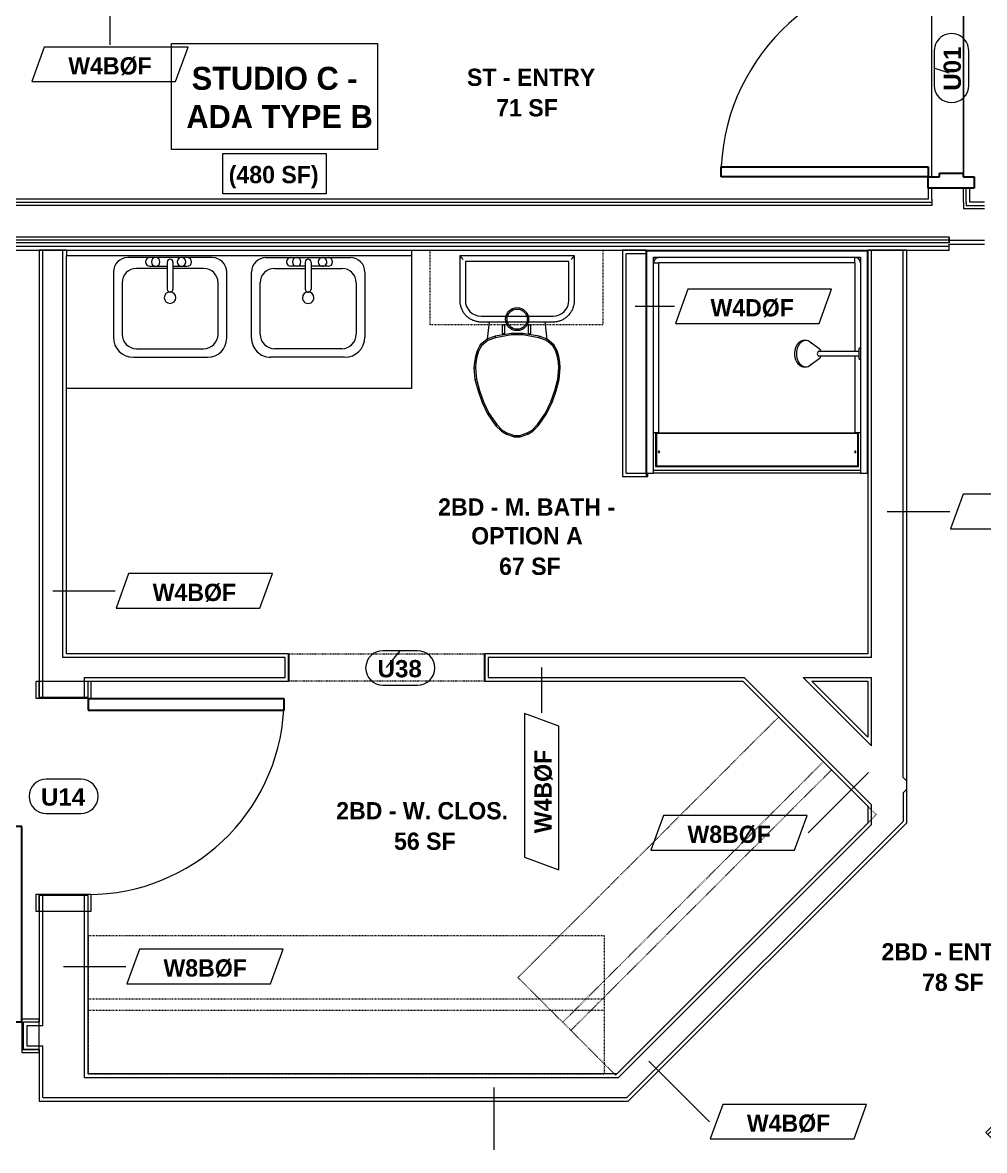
# Model space of a CAD drawing. Header units: inches. Extents: x -4058 to -1781, y 9814 to 12264.
# Drawn here: x -3662.7 to -3495.5, y 10187.7 to 10383.7 of the extents above; entities that cross this region are included whole.
import ezdxf

# ---------------------------------------------------------------- set-up
doc = ezdxf.new("R2010")
doc.units = ezdxf.units.IN
doc.header["$MEASUREMENT"] = 0
doc.linetypes.add('Dash', pattern=[0.25, 0.125, -0.125])
doc.linetypes.add('Overhead', pattern=[0.15625, 0.09375, -0.0625])
for name, color, linetype, lineweight in [('0-1', 7, 'Continuous', 5), ('0-3', 8, 'Continuous', 9), ('A-AREA-IDEN', 2, 'Continuous', 9), ('A-DETL-GENF-3', 92, 'Overhead', 9), ('A-DETL-MEDM', 33, 'Continuous', 30), ('A-DOOR-1', 7, 'Continuous', 9), ('A-DOOR-2', 10, 'Continuous', 30), ('A-DOOR-3', 31, 'Continuous', 9), ('A-DOOR-4', 31, 'Continuous', 30), ('A-DOOR-FRAM-2', 10, 'Continuous', 30), ('A-DOOR-IDEN', 31, 'Continuous', 9), ('A-FLOR-1', 7, 'Continuous', 9), ('A-FLOR-2', 192, 'Continuous', 9), ('A-WALL', 113, 'Continuous', 18), ('A-WALL-2', 250, 'Continuous', 18), ('A-WALL-3', 113, 'Continuous', 9), ('A-WALL-IDEN', 211, 'Continuous', 9), ('I-WALL-1', 7, 'Continuous', 9), ('I-WALL-2', 2, 'Continuous', 9), ('P-SANR-FIXT', 6, 'Continuous', 9), ('Q-CASE', 31, 'Continuous', 9), ('Q-CASE-2', 31, 'Dash', 9), ('Q-CASE-HDLN', 31, 'Dash', 9)]:
    doc.layers.add(name, color=color, linetype=linetype, lineweight=lineweight)
doc.styles.add('Arial_B', font='arialbd.ttf', dxfattribs={"height": 3})
doc.styles.add('Century Gothic_B', font='GOTHICB.TTF', dxfattribs={"height": 3})
doc.styles.add('Century Gothic_B_1', font='GOTHICB.TTF', dxfattribs={"height": 4})

# ---------------------------------------------------------------- blocks, each defined once
blk = doc.blocks.new('CTR - 1st Phase - Shell_rvt-1-UNITS PLANS - 3RD FLOOR')
at = {"layer": 'A-FLOR-1'}
for p, q in [((-3499.17, 10356.9), (-3499.17, 10392.9)), ((-3499.17, 10392.9), (-3499.17, 10356.9))]:
    blk.add_line(p, q, dxfattribs=at)
blk = doc.blocks.new('HOLLOW METAL - UNIT DOOR-2191977-UNITS PLANS - 3RD FLOOR')
at = {"layer": 'A-DOOR-1'}
blk.add_arc((18, -3.875), 36, 180, 270, dxfattribs=at)
at = {"layer": 'A-DOOR-2'}
for p, q in [((16.25, -3.875), (18, -3.875)), ((16.25, -39.875), (16.25, -3.875)), ((18, -3.875), (18, -39.875)), ((18, -39.875), (16.25, -39.875))]:
    blk.add_line(p, q, dxfattribs=at)
at = {"layer": 'A-DOOR-FRAM-2'}
for p, q in [((-20, 4.125), (-18, 4.125)), ((-20, -3.875), (-20, 4.125)), ((-18, 4.125), (-18, 2.1875)), ((18, 4.125), (20, 4.125)), ((18, 2.1875), (18, 4.125)), ((20, 4.125), (20, -3.875)), ((-18, 2.1875), (-17.375, 2.1875)), ((-17.375, 2.1875), (-17.375, -1.9375)), ((17.375, 2.1875), (18, 2.1875)), ((17.375, -1.9375), (17.375, 2.1875)), ((-18, -1.9375), (-18, -3.875)), ((-17.375, -1.9375), (-18, -1.9375)), ((18, -1.9375), (17.375, -1.9375)), ((18, -3.875), (18, -1.9375)), ((-18, -3.875), (-20, -3.875)), ((20, -3.875), (18, -3.875))]:
    blk.add_line(p, q, dxfattribs=at)
blk = doc.blocks.new('CTR - 1st Phase - Common Walls_rvt-1-UNITS PLANS - 3RD FLOOR')
at = {"layer": 'A-WALL-2'}
for p, q in [((-3504.67, 10353.03), (-3504.67, 10354.9)), ((-3499.17, 10352.46), (-3499.17, 10354.9)), ((-3498.67, 10352.46), (-3498.67, 10354.9)), ((-3504.67, 10352.4), (-3852.47, 10352.4)), ((-3504.67, 10351.9), (-3852.47, 10351.9)), ((-3504.67, 10353.03), (-3504.67, 10352.4)), ((-3504.67, 10352.4), (-3504.67, 10351.9)), ((-3499.17, 10352.46), (-3499.17, 10351.84)), ((-3499.17, 10351.84), (-3499.17, 10351.34)), ((-3495.52, 10351.34), (-3499.17, 10351.34)), ((-3498.67, 10352.46), (-3498.67, 10351.84)), ((-3495.52, 10351.84), (-3498.67, 10351.84)), ((-3501.67, 10346.4), (-3852.47, 10346.4)), ((-3501.67, 10345.9), (-3852.47, 10345.9)), ((-3501.67, 10345.4), (-3852.47, 10345.4)), ((-3501.67, 10345.9), (-3501.67, 10346.4)), ((-3501.67, 10346.4), (-3501.67, 10345.9)), ((-3501.67, 10345.84), (-3501.67, 10345.9)), ((-3501.67, 10345.9), (-3501.67, 10345.84)), ((-3501.67, 10345.4), (-3501.67, 10345.84)), ((-3495.52, 10345.84), (-3501.67, 10345.84)), ((-3501.67, 10345.84), (-3501.67, 10345.4)), ((-3501.67, 10344.78), (-3852.47, 10344.78))]:
    blk.add_line(p, q, dxfattribs=at)
at = {"layer": 'I-WALL-1'}
for p, q in [((-3505.3, 10354.9), (-3505.3, 10353.03)), ((-3498.05, 10352.46), (-3498.05, 10354.9)), ((-3505.3, 10353.03), (-3852.47, 10353.03)), ((-3495.52, 10352.46), (-3498.05, 10352.46)), ((-3852.47, 10344.15), (-3554.28, 10344.15)), ((-3515.78, 10344.15), (-3501.67, 10344.15)), ((-3501.67, 10344.15), (-3501.67, 10345.21)), ((-3501.67, 10345.21), (-3495.52, 10345.21))]:
    blk.add_line(p, q, dxfattribs=at)
at = {"layer": '0-3', "rotation": 270.0000000000125}
blk.add_blockref('HOLLOW METAL - UNIT DOOR-2191977-UNITS PLANS - 3RD FLOOR', (-3501.42, 10374.9), dxfattribs=at)
blk = doc.blocks.new('SWING - SINGLE - FLUSH - SWING - FLUSH - 2-10 x 6-8 - PRIVACY-4346066-UNITS PLANS - 3RD FLOOR')
at = {"layer": 'A-DOOR-3'}
for p, q in [((-17, 2.87), (-20, 2.87)), ((-20, 2.87), (-20, -2.38)), ((-17, -2.38), (-17, 2.87)), ((20, 2.87), (17, 2.87)), ((17, 2.87), (17, -2.38)), ((20, -2.38), (20, 2.87)), ((-20, -2.38), (-17, -2.38)), ((-17, -2.38), (-20, -2.38)), ((-20, -2.38), (-20, -2.88)), ((-20, -2.88), (-17, -2.88)), ((-17, -2.88), (-17, -2.38)), ((17, -2.38), (20, -2.38)), ((20, -2.38), (17, -2.38)), ((17, -2.38), (17, -2.88)), ((17, -2.88), (20, -2.88)), ((20, -2.88), (20, -2.38))]:
    blk.add_line(p, q, dxfattribs=at)
blk.add_arc((17, 2.37), 34.07, 93.3657, 180, dxfattribs=at)
at = {"layer": 'A-DOOR-4'}
for p, q in [((15, 2.37), (15, 36.38)), ((17, 36.38), (15, 36.38)), ((17, 2.37), (17, 36.38)), ((17, 2.37), (15, 2.37))]:
    blk.add_line(p, q, dxfattribs=at)
blk = doc.blocks.new('Door-Opening - CLEAR OPENING - 34_ x 80_-3928451-UNITS PLANS - 3RD FLOOR')
at = {"layer": 'A-DETL-GENF-3'}
for p, q in [((-17.32, 2.37), (16.68, 2.37)), ((16.68, -2.38), (-17.32, -2.38))]:
    blk.add_line(p, q, dxfattribs=at)
at = {"layer": 'A-DETL-MEDM'}
for p, q in [((-17.32, -2.38), (-17.32, 2.37)), ((16.68, 2.37), (16.68, -2.38))]:
    blk.add_line(p, q, dxfattribs=at)
blk = doc.blocks.new('OD_CW_Closet - OD_CW_Closet-3851051-UNITS PLANS - 3RD FLOOR')
at = {"layer": 'Q-CASE-HDLN'}
for p, q in [((64.78, 24), (0.74, 24)), ((0.74, 24), (0.74, 0)), ((64.78, 0), (64.78, 24)), ((0.74, 13), (64.78, 13)), ((0.74, 11), (64.78, 11)), ((0.74, 0), (64.78, 0))]:
    blk.add_line(p, q, dxfattribs=at)
blk = doc.blocks.new('OD_CW_Closet - OD_CW_Closet-4152603-UNITS PLANS - 3RD FLOOR')
at = {"layer": 'Q-CASE-HDLN'}
for p, q in [((90.5, 24), (0.74, 24)), ((0.74, 24), (0.74, 0)), ((90.5, 0), (90.5, 24)), ((0.74, 13), (90.5, 13)), ((0.74, 11), (90.5, 11)), ((0.74, 0), (90.5, 0))]:
    blk.add_line(p, q, dxfattribs=at)
blk = doc.blocks.new('M_Sink Vanity-Square - 500 x 440mm-1372835-UNITS PLANS - 3RD FLOOR')
at = {"layer": 'P-SANR-FIXT'}
for p, q in [((-5.72, 10.23), (7.14, 10.23)), ((-5.22, 8.73), (6.46, 8.73)), ((-9.22, -4.59), (-9.22, 6.73)), ((-7.72, -2.72), (-7.72, 6.23)), ((8.96, 6.23), (8.96, -2.72)), ((10.46, 6.91), (10.46, -4.59)), ((0.12, -6.33), (0.12, -1.59)), ((1.12, -6.33), (1.12, -1.59)), ((0.12, -5.22), (-5.22, -5.22)), ((-2.88, -5.59), (0.12, -5.59)), ((6.46, -5.22), (1.12, -5.22)), ((1.12, -5.59), (3.62, -5.59)), ((7.96, -7.09), (-6.72, -7.09)), ((3.62, -7.09), (-2.88, -7.09))]:
    blk.add_line(p, q, dxfattribs=at)
for centre, radius, start, end in [((-5.72, 6.73), 3.5, 90, 180), ((7.14, 6.91), 3.32, 360, 90), ((-5.22, 6.23), 2.5, 90, 180), ((6.46, 6.23), 2.5, 360, 90), ((0.62, -0.13), 1, 360, 180), ((0.62, -0.13), 1, 180, 0), ((0.62, -1.59), 0.5, 360, 180), ((-5.22, -2.72), 2.5, 180, 270), ((6.46, -2.72), 2.5, 270, 360), ((-6.72, -4.59), 2.5, 180, 270), ((-2.88, -6.34), 0.75, 90, 270), ((-1.88, -6.34), 0.75, 360, 180), ((2.62, -6.34), 0.75, 0, 180), ((3.62, -6.34), 0.75, 270, 90), ((7.96, -4.59), 2.5, 270, 0), ((-1.88, -6.34), 0.75, 180, 0), ((0.62, -6.33), 0.5, 180, 0), ((2.62, -6.34), 0.75, 180, 0)]:
    blk.add_arc(centre, radius, start, end, dxfattribs=at)
blk = doc.blocks.new('Toilet-Domestic-3D - Toilet-Domestic-3D-V13-UNITS PLANS - 3RD FLOOR')
at = {"layer": 'P-SANR-FIXT'}
for p, q in [((-9.98, 19.48), (-9.98, 11.75)), ((9.98, 19.48), (-9.98, 19.48)), ((-9.86, 19.36), (-9.98, 19.48)), ((9, 18.5), (-9, 18.5)), ((-9, 18.5), (-9, 11.75)), ((-9, 18.5), (-9, 11.75)), ((9, 18.5), (-9, 18.5)), ((9, 11.75), (9, 18.5)), ((9, 11.75), (9, 18.5)), ((9.98, 19.48), (9.86, 19.36)), ((9.98, 11.75), (9.98, 19.48)), ((-6.25, 9), (6.25, 9)), ((-6.25, 9), (6.25, 9)), ((-6.25, 8.02), (6.25, 8.02)), ((-4.86, 8.02), (-5.21, 5)), ((5.21, 5), (4.86, 8.02)), ((-1, 6), (-3.84, 5.5)), ((-1, 6), (-0.98, 5.75)), ((1, 6), (-1, 6)), ((1, 6), (0.98, 5.75)), ((3.84, 5.5), (1, 6)), ((-6.4, 4), (-6.97, 3)), ((-5.21, 5), (-6.4, 4)), ((-6.21, 3.84), (-6.4, 4)), ((-5.08, 4.78), (-6.21, 3.84)), ((-3.84, 5.5), (-5.21, 5)), ((-5.21, 5), (-5.08, 4.78)), ((-3.77, 5.26), (-5.08, 4.78)), ((-3.84, 5.5), (-3.77, 5.26)), ((-0.98, 5.75), (-3.77, 5.26)), ((0.98, 5.75), (-0.98, 5.75)), ((3.77, 5.26), (0.98, 5.75)), ((3.84, 5.5), (3.77, 5.26)), ((5.08, 4.78), (3.77, 5.26)), ((5.21, 5), (3.84, 5.5)), ((5.21, 5), (5.08, 4.78)), ((6.21, 3.84), (5.08, 4.78)), ((6.4, 4), (5.21, 5)), ((6.4, 4), (6.21, 3.84)), ((6.97, 3), (6.4, 4)), ((-7.24, 2), (-7.41, 1)), ((-6.97, 3), (-7.24, 2)), ((-7.24, 2), (-6.99, 1.95)), ((-6.73, 2.9), (-6.99, 1.95)), ((-6.97, 3), (-6.73, 2.9)), ((-6.21, 3.84), (-6.73, 2.9)), ((6.73, 2.9), (6.21, 3.84)), ((6.97, 3), (6.73, 2.9)), ((6.99, 1.95), (6.73, 2.9)), ((7.24, 2), (6.97, 3)), ((7.24, 2), (6.99, 1.95)), ((7.41, 1), (7.24, 2)), ((-7.41, 1), (-7.5, 0)), ((-7.41, 1), (-7.16, 0.96)), ((-7.16, 0.96), (-7.25, 0)), ((-6.99, 1.95), (-7.16, 0.96)), ((7.16, 0.96), (6.99, 1.95)), ((7.41, 1), (7.16, 0.96)), ((7.25, 0), (7.16, 0.96)), ((7.5, 0), (7.25, 0)), ((7.5, 0), (7.41, 1)), ((-7.5, 0), (-7.25, 0)), ((-7.5, 0), (-7.33, -1.99)), ((-7.33, -1.99), (-7.08, -1.95)), ((-7.25, 0), (-7.08, -1.95)), ((-7.08, -1.95), (-6.55, -3.92)), ((6.55, -3.92), (7.08, -1.95)), ((7.08, -1.95), (7.25, 0)), ((7.33, -1.99), (7.08, -1.95)), ((7.33, -1.99), (7.5, 0)), ((-7.33, -1.99), (-6.79, -4)), ((6.79, -4), (7.33, -1.99)), ((-6.79, -4), (-6.55, -3.92)), ((-6.79, -4), (-6.06, -6)), ((-6.55, -3.92), (-5.83, -5.9)), ((5.83, -5.9), (6.55, -3.92)), ((6.06, -6), (6.79, -4)), ((6.79, -4), (6.55, -3.92)), ((-6.06, -6), (-5.83, -5.9)), ((-6.06, -6), (-5.13, -8)), ((-5.83, -5.9), (-4.91, -7.88)), ((4.91, -7.88), (5.83, -5.9)), ((5.13, -8), (6.06, -6)), ((6.06, -6), (5.83, -5.9)), ((-5.13, -8), (-4.91, -7.88)), ((-5.13, -8), (-3.74, -10)), ((-4.91, -7.88), (-3.55, -9.84)), ((3.55, -9.84), (4.91, -7.88)), ((3.74, -10), (5.13, -8)), ((5.13, -8), (4.91, -7.88)), ((-3.74, -10), (-3.55, -9.84)), ((-3.74, -10), (-2.74, -11)), ((-3.55, -9.84), (-2.59, -10.8)), ((-2.74, -11), (-2.59, -10.8)), ((-2.74, -11), (-1.87, -11.5)), ((-2.59, -10.8), (-1.77, -11.27)), ((-1.87, -11.5), (-1.77, -11.27)), ((-1.87, -11.5), (-0.5, -12)), ((-1.77, -11.27), (-0.46, -11.75)), ((-0.5, -12), (-0.46, -11.75)), ((-0.46, -11.75), (0.46, -11.75)), ((0.46, -11.75), (1.77, -11.27)), ((0.5, -12), (0.46, -11.75)), ((0.5, -12), (1.87, -11.5)), ((1.77, -11.27), (2.59, -10.8)), ((1.87, -11.5), (1.77, -11.27)), ((1.87, -11.5), (2.74, -11)), ((2.59, -10.8), (3.55, -9.84)), ((2.74, -11), (2.59, -10.8)), ((2.74, -11), (3.74, -10)), ((3.74, -10), (3.55, -9.84)), ((-0.5, -12), (0.5, -12))]:
    blk.add_line(p, q, dxfattribs=at)
at = {"layer": 'P-SANR-FIXT', "flags": 128}
for points in [[(-9.98, 11.75), (-9.97, 11.6), (-9.97, 11.45), (-9.95, 11.3), (-9.93, 11.16), (-9.9, 11.01), (-9.87, 10.86), (-9.83, 10.72), (-9.79, 10.58), (-9.74, 10.44), (-9.68, 10.3), (-9.62, 10.16), (-9.56, 10.03), (-9.48, 9.9), (-9.41, 9.77), (-9.33, 9.65), (-9.24, 9.52), (-9.15, 9.41), (-9.05, 9.29), (-8.95, 9.18), (-8.85, 9.08), (-8.74, 8.97), (-8.62, 8.88), (-8.51, 8.78), (-8.39, 8.7), (-8.26, 8.61), (-8.14, 8.54), (-8.01, 8.46), (-7.87, 8.4), (-7.74, 8.33), (-7.6, 8.28), (-7.46, 8.22), (-7.32, 8.18), (-7.17, 8.14), (-7.03, 8.11), (-6.88, 8.08), (-6.74, 8.05), (-6.59, 8.04), (-6.44, 8.03), (-6.29, 8.02), (-6.25, 8.02)], [(6.25, 8.02), (6.4, 8.03), (6.55, 8.03), (6.7, 8.05), (6.84, 8.07), (6.99, 8.1), (7.14, 8.13), (7.28, 8.17), (7.42, 8.21), (7.56, 8.26), (7.7, 8.32), (7.84, 8.38), (7.97, 8.44), (8.1, 8.52), (8.23, 8.59), (8.35, 8.67), (8.48, 8.76), (8.59, 8.85), (8.71, 8.95), (8.82, 9.05), (8.92, 9.15), (9.03, 9.26), (9.12, 9.38), (9.22, 9.49), (9.3, 9.61), (9.39, 9.74), (9.46, 9.86), (9.54, 9.99), (9.6, 10.13), (9.67, 10.26), (9.72, 10.4), (9.78, 10.54), (9.82, 10.68), (9.86, 10.83), (9.89, 10.97), (9.92, 11.12), (9.95, 11.26), (9.96, 11.41), (9.97, 11.56), (9.98, 11.71), (9.98, 11.75)]]:
    blk.add_lwpolyline(points, dxfattribs=at)
at = {"layer": 'P-SANR-FIXT'}
for radius in [2, 1.75]:
    blk.add_circle((0, 8.48), radius, dxfattribs=at)
for centre, start, end in [((-6.25, 11.75), 180, 270), ((-6.25, 11.75), 180, 270), ((6.25, 11.75), 270, 360), ((6.25, 11.75), 270, 360)]:
    blk.add_arc(centre, 2.75, start, end, dxfattribs=at)
for points in [[(-9.98, 19.48), (-9.98, 19.48), (-9.98, 19.48), (-9.98, 19.48)], [(9.98, 19.48), (9.98, 19.48), (9.98, 19.48), (9.98, 19.48)]]:
    blk.add_open_spline(points, degree=3, dxfattribs=at)
for points, knots in [([(-9.37, 18.87), (-9.41, 18.91), (-9.47, 18.97), (-9.55, 19.05), (-9.6, 19.1), (-9.66, 19.16), (-9.71, 19.21), (-9.75, 19.25), (-9.78, 19.28), (-9.8, 19.3), (-9.82, 19.32), (-9.85, 19.35), (-9.86, 19.36), (-9.86, 19.36)], [0, 0, 0, 0, 0.166667, 0.25, 0.333333, 0.416667, 0.5, 0.583333, 0.666667, 0.708333, 0.75, 0.833333, 1, 1, 1, 1]), ([(9.86, 19.36), (9.86, 19.36), (9.85, 19.35), (9.82, 19.32), (9.8, 19.3), (9.78, 19.28), (9.75, 19.25), (9.71, 19.21), (9.66, 19.16), (9.6, 19.1), (9.55, 19.05), (9.47, 18.97), (9.41, 18.91), (9.37, 18.87)], [-1, -1, -1, -1, -0.833333, -0.75, -0.708333, -0.666667, -0.583333, -0.5, -0.416667, -0.333333, -0.25, -0.166667, 0, 0, 0, 0])]:
    blk.add_open_spline(points, degree=3, knots=knots, dxfattribs=at)
blk = doc.blocks.new('Bath Vanity - Bath Vanity 60_-3668790-UNITS PLANS - 3RD FLOOR')
at = {"layer": 'Q-CASE'}
for p, q in [((30.74, 24), (-29.26, 24)), ((-29.26, 24), (-29.26, 1))]:
    blk.add_line(p, q, dxfattribs=at)
blk = doc.blocks.new('BATHROOM MIRROR - BATHROOM MIRROR  60_-3802719-UNITS PLANS - 3RD FLOOR')
at = {"layer": 'Q-CASE'}
for p, q in [((-29.26, -23), (30.74, -23)), ((-29.26, -23), (-29.26, -24)), ((30.74, -24), (30.74, -23)), ((30.74, -24), (-29.26, -24))]:
    blk.add_line(p, q, dxfattribs=at)
blk = doc.blocks.new('300 Series Wall Hung Cabinet_326 - 30_-2909953-UNITS PLANS - 3RD FLOOR')
at = {"layer": 'Q-CASE'}
for p, q in [((-2.01, 14.69), (-2.5, 14.69)), ((-2.5, 14.69), (-2.5, 13.19)), ((-2.01, 13.19), (-2.01, 14.69)), ((2.49, 14.69), (2, 14.69)), ((2, 14.69), (2, 13.19)), ((2.49, 13.19), (2.49, 14.69)), ((-2.01, 13.19), (-2.5, 13.19)), ((2.49, 13.19), (2, 13.19))]:
    blk.add_line(p, q, dxfattribs=at)
at = {"layer": 'Q-CASE-2'}
for p, q in [((-15, 0.19), (-15, 13.19)), ((-15, 13.19), (15, 13.19)), ((15, 13.19), (15, 0.19)), ((15, 0.19), (-15, 0.19))]:
    blk.add_line(p, q, dxfattribs=at)
blk = doc.blocks.new('M_Sink Vanity-Square - 500 x 440mm-1352614-UNITS PLANS - 3RD FLOOR')
at = {"layer": 'P-SANR-FIXT'}
for p, q in [((7.96, 7.09), (-6.72, 7.09)), ((3.62, 7.09), (-2.88, 7.09)), ((0.12, 6.33), (0.12, 1.59)), ((1.12, 6.33), (1.12, 1.59)), ((-9.22, 4.59), (-9.22, -6.73)), ((0.12, 5.22), (-5.22, 5.22)), ((-2.88, 5.59), (0.12, 5.59)), ((1.12, 5.59), (3.62, 5.59)), ((6.46, 5.22), (1.12, 5.22)), ((10.46, -6.91), (10.46, 4.59)), ((-7.72, 2.72), (-7.72, -6.23)), ((8.96, -6.23), (8.96, 2.72)), ((-5.22, -8.73), (6.46, -8.73)), ((-5.72, -10.23), (7.14, -10.23))]:
    blk.add_line(p, q, dxfattribs=at)
for centre, radius, start, end in [((-6.72, 4.59), 2.5, 90, 180), ((-2.88, 6.34), 0.75, 90, 270), ((-1.88, 6.34), 0.75, 360, 180), ((-1.88, 6.34), 0.75, 180, 0), ((0.62, 6.33), 0.5, 360, 180), ((2.62, 6.34), 0.75, 360, 180), ((2.62, 6.34), 0.75, 180, 360), ((3.62, 6.34), 0.75, 270, 90), ((7.96, 4.59), 2.5, 360, 90), ((-5.22, 2.72), 2.5, 90, 180), ((6.46, 2.72), 2.5, 0, 90), ((0.62, 0.13), 1, 360, 180), ((0.62, 0.13), 1, 180, 0), ((0.62, 1.59), 0.5, 180, 0), ((-5.72, -6.73), 3.5, 180, 270), ((-5.22, -6.23), 2.5, 180, 270), ((6.46, -6.23), 2.5, 270, 0), ((7.14, -6.91), 3.32, 270, 0)]:
    blk.add_arc(centre, radius, start, end, dxfattribs=at)
blk = doc.blocks.new('SWING - SINGLE - FLUSH - SWING - FLUSH - 2-10 x 6-8 - PRIVACY-4346067-UNITS PLANS - 3RD FLOOR')
at = {"layer": 'A-DOOR-3'}
for p, q in [((-17, 2.87), (-20, 2.87)), ((-20, 2.87), (-20, -2.38)), ((-17, -2.38), (-17, 2.87)), ((20, 2.87), (17, 2.87)), ((17, 2.87), (17, -2.38)), ((20, -2.38), (20, 2.87)), ((-20, -2.38), (-17, -2.38)), ((-17, -2.38), (-20, -2.38)), ((-20, -2.38), (-20, -2.88)), ((-20, -2.88), (-17, -2.88)), ((-17, -2.88), (-17, -2.38)), ((17, -2.38), (20, -2.38)), ((20, -2.38), (17, -2.38)), ((17, -2.38), (17, -2.88)), ((17, -2.88), (20, -2.88)), ((20, -2.88), (20, -2.38))]:
    blk.add_line(p, q, dxfattribs=at)
blk.add_arc((17, 2.37), 34.07, 93.3657, 180, dxfattribs=at)
at = {"layer": 'A-DOOR-4'}
for p, q in [((15, 2.37), (15, 36.38)), ((17, 36.38), (15, 36.38)), ((17, 2.37), (17, 36.38)), ((17, 2.37), (15, 2.37))]:
    blk.add_line(p, q, dxfattribs=at)
blk = doc.blocks.new('The Shower - The Shower-V31-UNITS PLANS - 3RD FLOOR')
at = {"layer": 'P-SANR-FIXT'}
for p, q in [((0, -0.5), (38.5, -0.5)), ((0, -39.25), (0, -0.5)), ((0.12, -39.25), (0.12, -0.63)), ((0.12, -0.63), (38.38, -0.63)), ((1.25, -39.25), (1.25, -1.75)), ((1.25, -1.75), (37.25, -1.75)), ((1.73, -1.9), (1.7, -1.92)), ((2.01, -1.78), (1.93, -1.8)), ((36.25, -1.77), (2.25, -1.77)), ((36.25, -1.77), (36.25, -1.75)), ((36.57, -1.8), (36.49, -1.78)), ((36.8, -1.92), (36.77, -1.9)), ((37.25, -1.75), (37.25, -17.52)), ((38.38, -0.63), (38.38, -39.25)), ((38.5, -0.5), (38.5, -39.25)), ((1.3, -2.43), (1.28, -2.51)), ((1.42, -2.2), (1.4, -2.23)), ((1.58, -2.01), (1.51, -2.08)), ((2.2, -32.27), (2.2, -2.75)), ((36.25, -2.7), (2.25, -2.7)), ((36.3, -18.11), (36.3, -2.75)), ((36.99, -2.08), (36.92, -2.01)), ((37.1, -2.23), (37.08, -2.2)), ((37.22, -2.51), (37.2, -2.43)), ((36.3, -32.27), (36.3, -18.89)), ((37.25, -19.48), (37.25, -39.25)), ((1.62, -32.27), (1.62, -38.13)), ((36.75, -32.38), (1.75, -32.38)), ((1.75, -32.38), (1.75, -38)), ((2.2, -32.27), (36.3, -32.27)), ((36.75, -38), (36.75, -32.38)), ((36.88, -38.13), (36.88, -32.27)), ((1.25, -38.75), (37.25, -38.75)), ((1.25, -39.25), (1.25, -38.75)), ((1.62, -38.13), (36.88, -38.13)), ((1.75, -38), (36.75, -38)), ((37.25, -38.75), (37.25, -39.25)), ((0.12, -39.25), (0, -39.25)), ((0.12, -39.25), (1.25, -39.25)), ((37.25, -39.25), (1.25, -39.25)), ((37.25, -39.25), (38.38, -39.25)), ((38.5, -39.25), (38.38, -39.25))]:
    blk.add_line(p, q, dxfattribs=at)
for centre, radius, start, end in [((2.25, -2.75), 1, 90, 180), ((36.25, -2.75), 1, 0, 90), ((2.2, -35.56), 0.125, 0, 180), ((2.2, -35.56), 0.125, 180, 0), ((36.3, -35.56), 0.125, 0, 180), ((36.3, -35.56), 0.125, 180, 0)]:
    blk.add_arc(centre, radius, start, end, dxfattribs=at)
for centre, major_axis, start_param, end_param in [((2.2, -32.28), (0.95, 0), 1.570796, 3.141593), ((36.3, -32.28), (-0.95, 0), 3.141593, 4.712389)]:
    blk.add_ellipse(centre, major_axis=major_axis, ratio=0.019505, start_param=start_param, end_param=end_param, dxfattribs=at)
for points, knots in [([(2.25, -1.77), (2.19, -1.77), (2.06, -1.78), (1.8, -1.86), (1.53, -2.04), (1.34, -2.32), (1.26, -2.57), (1.25, -2.7), (1.25, -2.77)], [-0.001856, -0.001856, -0.001856, -0.001856, 0.123376, 0.248608, 0.499072, 0.749536, 0.874768, 1, 1, 1, 1]), ([(1.75, -1.88), (1.77, -1.87), (1.86, -1.82), (2.03, -1.77), (2.17, -1.75), (2.25, -1.75)], [-0.332096, -0.332096, -0.332096, -0.332096, -0.2857143, -0.1428571, 0, 0, 0, 0]), ([(36.25, -1.75), (36.31, -1.75), (36.42, -1.76), (36.59, -1.8), (36.7, -1.85), (36.75, -1.88)], [-1, -1, -1, -1, -0.8928571, -0.7857143, -0.6665409, -0.6665409, -0.6665409, -0.6665409]), ([(37.25, -2.77), (37.25, -2.7), (37.24, -2.57), (37.16, -2.32), (36.98, -2.04), (36.7, -1.86), (36.45, -1.78), (36.32, -1.77), (36.25, -1.77)], [-0.001856, -0.001856, -0.001856, -0.001856, 0.123376, 0.248608, 0.499072, 0.749536, 0.874768, 1, 1, 1, 1]), ([(36.75, -1.88), (36.79, -1.91), (36.89, -1.97), (36.97, -2.05), (37.01, -2.11)], [-0.666048, -0.666048, -0.666048, -0.666048, -0.5714286, -0.4462442, -0.4462442, -0.4462442, -0.4462442]), ([(1.38, -2.25), (1.41, -2.21), (1.47, -2.12), (1.55, -2.04), (1.59, -2)], [-0.666048, -0.666048, -0.666048, -0.666048, -0.5714286, -0.4597287, -0.4597287, -0.4597287, -0.4597287]), ([(2.25, -2.7), (2.24, -2.7), (2.24, -2.7), (2.23, -2.7), (2.22, -2.71), (2.22, -2.71), (2.21, -2.72), (2.21, -2.73), (2.2, -2.74), (2.2, -2.74), (2.2, -2.75), (2.2, -2.75)], [-1, -1, -1, -1, -0.833333, -0.75, -0.666667, -0.583333, -0.416667, -0.333333, -0.208333, -0.083333, 0, 0, 0, 0]), ([(36.3, -2.75), (36.3, -2.74), (36.3, -2.74), (36.3, -2.73), (36.29, -2.72), (36.29, -2.72), (36.28, -2.71), (36.27, -2.71), (36.26, -2.7), (36.26, -2.7), (36.25, -2.7), (36.25, -2.7)], [-1, -1, -1, -1, -0.833333, -0.75, -0.666667, -0.583333, -0.416667, -0.333333, -0.208333, -0.083333, 0, 0, 0, 0]), ([(37.12, -2.25), (37.13, -2.27), (37.16, -2.33), (37.18, -2.38), (37.19, -2.42)], [-0.332096, -0.332096, -0.332096, -0.332096, -0.2857143, -0.2167295, -0.2167295, -0.2167295, -0.2167295])]:
    blk.add_open_spline(points, degree=3, knots=knots, dxfattribs=at)
for points in [[(1.63, -1.97), (1.67, -1.94), (1.71, -1.91), (1.75, -1.88)], [(36.25, -2.7), (36.25, -2.62), (36.25, -2.45), (36.25, -2.22), (36.25, -2.03), (36.25, -1.88), (36.25, -1.82), (36.25, -1.8)], [(1.25, -2.75), (1.25, -2.74), (1.25, -2.72), (1.25, -2.71)], [(2.2, -2.75), (2.12, -2.75), (1.95, -2.75), (1.72, -2.75), (1.52, -2.76), (1.37, -2.76), (1.27, -2.76), (1.25, -2.77), (1.25, -2.77)], [(1.35, -2.32), (1.36, -2.3), (1.37, -2.27), (1.38, -2.25)], [(37.05, -2.15), (37.07, -2.18), (37.09, -2.21), (37.12, -2.25)], [(37.25, -2.67), (37.25, -2.7), (37.25, -2.72), (37.25, -2.75)]]:
    blk.add_open_spline(points, degree=3, dxfattribs=at)
blk = doc.blocks.new('Shower Head - Shower Head-3260035-UNITS PLANS - 3RD FLOOR')
at = {"layer": 'P-SANR-FIXT'}
for p, q in [((-2.28, 9.81), (-2.28, 9.54)), ((2.28, 9.54), (2.28, 9.81)), ((-2.02, 8.78), (-0.84, 7.19)), ((0.84, 7.19), (2.02, 8.78)), ((-0.39, 7.27), (-0.39, 6.01)), ((0.39, 6.01), (0.39, 7.27)), ((-0.98, 0.26), (-0.98, 0)), ((-0.98, 0.26), (0.98, 0.26)), ((-0.39, 1), (-0.39, 0.26)), ((0.39, 0.26), (0.39, 1)), ((0.98, 0), (0.98, 0.26)), ((0.98, 0), (-0.98, 0))]:
    blk.add_line(p, q, dxfattribs=at)
at = {"layer": 'P-SANR-FIXT', "flags": 128}
for points in [[(0, 11.49), (-0.09, 11.49), (-0.18, 11.48), (-0.27, 11.48), (-0.35, 11.47), (-0.44, 11.46), (-0.53, 11.44), (-0.62, 11.43), (-0.7, 11.41), (-0.79, 11.39), (-0.87, 11.36), (-0.95, 11.34), (-1.03, 11.31), (-1.11, 11.28), (-1.19, 11.25), (-1.26, 11.21), (-1.34, 11.17), (-1.41, 11.13), (-1.48, 11.09), (-1.55, 11.05), (-1.61, 11), (-1.68, 10.95), (-1.74, 10.9), (-1.8, 10.85), (-1.85, 10.8), (-1.9, 10.74), (-1.95, 10.69), (-2, 10.63), (-2.04, 10.57), (-2.08, 10.51), (-2.12, 10.44), (-2.15, 10.38), (-2.18, 10.31), (-2.21, 10.25), (-2.23, 10.18), (-2.25, 10.11), (-2.26, 10.04), (-2.27, 9.97), (-2.28, 9.9), (-2.28, 9.83), (-2.28, 9.81)], [(2.28, 9.81), (2.28, 9.88), (2.28, 9.95), (2.27, 10.02), (2.25, 10.09), (2.24, 10.16), (2.21, 10.23), (2.19, 10.3), (2.16, 10.36), (2.13, 10.43), (2.09, 10.49), (2.05, 10.55), (2.01, 10.61), (1.97, 10.67), (1.92, 10.73), (1.86, 10.79), (1.81, 10.84), (1.75, 10.89), (1.69, 10.94), (1.63, 10.99), (1.57, 11.04), (1.5, 11.08), (1.43, 11.12), (1.36, 11.16), (1.28, 11.2), (1.21, 11.24), (1.13, 11.27), (1.05, 11.3), (0.97, 11.33), (0.89, 11.36), (0.81, 11.38), (0.72, 11.4), (0.64, 11.42), (0.55, 11.44), (0.47, 11.45), (0.38, 11.46), (0.29, 11.47), (0.2, 11.48), (0.11, 11.49), (0.02, 11.49), (0, 11.49)], [(-0.84, 7.19), (-0.81, 7.16), (-0.79, 7.13), (-0.76, 7.1), (-0.73, 7.08), (-0.7, 7.05), (-0.68, 7.03), (-0.65, 7.01), (-0.62, 6.98), (-0.59, 6.97), (-0.56, 6.95), (-0.53, 6.93), (-0.49, 6.91), (-0.46, 6.9), (-0.43, 6.89), (-0.4, 6.87)], [(-0.39, 6.01), (-0.39, 5.81), (-0.39, 5.6), (-0.39, 5.38), (-0.39, 5.15), (-0.39, 4.92), (-0.39, 4.68), (-0.39, 4.43), (-0.39, 4.18), (-0.39, 3.93), (-0.39, 3.67), (-0.39, 3.4), (-0.39, 3.13), (-0.39, 2.86), (-0.39, 2.59), (-0.39, 2.31), (-0.39, 2.03), (-0.39, 1.75), (-0.39, 1.46), (-0.39, 1.18), (-0.39, 1)], [(0.39, 6.87), (0.43, 6.88), (0.46, 6.9), (0.49, 6.91), (0.52, 6.93), (0.55, 6.94), (0.58, 6.96), (0.61, 6.98), (0.64, 7), (0.67, 7.03), (0.7, 7.05), (0.73, 7.07), (0.76, 7.1), (0.78, 7.13), (0.81, 7.16), (0.83, 7.19), (0.84, 7.19)], [(0.39, 1), (0.39, 1.29), (0.39, 1.57), (0.39, 1.85), (0.39, 2.13), (0.39, 2.41), (0.39, 2.69), (0.39, 2.96), (0.39, 3.23), (0.39, 3.5), (0.39, 3.76), (0.39, 4.02), (0.39, 4.27), (0.39, 4.52), (0.39, 4.77), (0.39, 5), (0.39, 5.23), (0.39, 5.46), (0.39, 5.67), (0.39, 5.88), (0.39, 6.01)]]:
    blk.add_lwpolyline(points, dxfattribs=at)
at = {"layer": 'P-SANR-FIXT'}
for centre, major_axis, start_param, end_param in [((0, 9.54), (-2.28, 0), 4.712389, 6.956384), ((0, 9.54), (2.28, 0), 5.609987, 7.853982), ((0, 7.27), (-0.394, 0), 4.712389, 6.283185), ((0, 7.27), (0.394, 0), 0, 1.570796)]:
    blk.add_ellipse(centre, major_axis=major_axis, ratio=0.707107, start_param=start_param, end_param=end_param, dxfattribs=at)
blk = doc.blocks.new('SWING - SINGLE - FLUSH - SWING - FLUSH - 2-10 x 6-8 - PASSAGE-4346069-UNITS PLANS - 3RD FLOOR')
at = {"layer": 'A-DOOR-3'}
for p, q in [((-20, 4.25), (-20, 4.75)), ((-20, 4.75), (-17, 4.75)), ((-20, 4.25), (-17, 4.25)), ((-20, -4.75), (-20, 4.25)), ((-17, 4.25), (-20, 4.25)), ((-17, 4.75), (-17, 4.25)), ((-17, 4.25), (-17, -4.75)), ((17, 4.25), (17, 4.75)), ((17, 4.75), (20, 4.75)), ((17, 4.25), (20, 4.25)), ((17, -4.75), (17, 4.25)), ((20, 4.25), (17, 4.25)), ((20, 4.75), (20, 4.25)), ((20, 4.25), (20, -4.75)), ((-17, -4.75), (-20, -4.75)), ((20, -4.75), (17, -4.75))]:
    blk.add_line(p, q, dxfattribs=at)
blk.add_arc((17, -4.25), 34.07, 180, 266.6343, dxfattribs=at)
at = {"layer": 'A-DOOR-4'}
for p, q in [((15, -4.25), (15, -38.26)), ((17, -4.25), (15, -4.25)), ((17, -4.25), (17, -38.26)), ((17, -38.26), (15, -38.26))]:
    blk.add_line(p, q, dxfattribs=at)
blk = doc.blocks.new('Door Tag - Type Mark-2601225-UNITS PLANS - 3RD FLOOR')
at = {"layer": 'A-DOOR-IDEN'}
for p, q in [((0.09375, 0.09375), (-0.09375, 0.09375)), ((-0.09375, -0.09375), (0.09375, -0.09375))]:
    blk.add_line(p, q, dxfattribs=at)
for centre, start, end in [((-0.09375, 0), 90, 270), ((0.09375, 0), 270, 90)]:
    blk.add_arc(centre, 0.09375, start, end, dxfattribs=at)
blk = doc.blocks.new('Wall Tag - Arch Wall-3956453-UNITS PLANS - 3RD FLOOR')
at = {"layer": 'A-WALL-IDEN'}
for p, q in [((-0.3561, 0.0937), (-0.4244, -0.0937)), ((0.4244, 0.0937), (-0.3561, 0.0937)), ((0.3561, -0.0937), (0.4244, 0.0937)), ((-0.4244, -0.0937), (0.3561, -0.0937))]:
    blk.add_line(p, q, dxfattribs=at)

msp = doc.modelspace()

# ---------------------------------------------------------------- linework, layer by layer
at = {"layer": 'A-AREA-IDEN', "flags": 128}
for points in [[(-3636.76, 10380.07), (-3600.98, 10380.07), (-3600.98, 10361.62), (-3636.76, 10361.62)], [(-3627.83, 10360.95), (-3609.91, 10360.95), (-3609.91, 10353.95), (-3627.83, 10353.95)]]:
    msp.add_lwpolyline(points, close=True, dxfattribs=at)
at = {"layer": 'A-DOOR-IDEN'}
for p, q in [((-3501.67, 10374.9), (-3504.24, 10375.78)), ((-3599.41, 10271.59), (-3597.04, 10274.52))]:
    msp.add_line(p, q, dxfattribs=at)
at = {"layer": 'A-FLOR-2'}
msp.add_line((-3504.68, 10356.9), (-3504.68, 10392.9), dxfattribs=at)
at = {"layer": 'A-WALL'}
for p, q in [((-3659.16, 10266.46), (-3659.16, 10344.15)), ((-3655.66, 10273.34), (-3655.66, 10344.15)), ((-3557.78, 10305.4), (-3557.78, 10343.53)), ((-3554.28, 10343.53), (-3557.78, 10343.53)), ((-3515.16, 10273.34), (-3515.16, 10344.15)), ((-3509.66, 10252.49), (-3509.66, 10344.15)), ((-3557.78, 10305.4), (-3554.28, 10305.4)), ((-3554.28, 10305.4), (-3554.28, 10304.78)), ((-3617.03, 10273.34), (-3655.66, 10273.34)), ((-3617.03, 10269.84), (-3617.03, 10273.34)), ((-3515.16, 10273.34), (-3581.78, 10273.34)), ((-3581.78, 10273.34), (-3581.78, 10269.84)), ((-3651.91, 10269.84), (-3617.03, 10269.84)), ((-3651.91, 10266.46), (-3651.91, 10269.84)), ((-3581.78, 10269.84), (-3537.25, 10269.84)), ((-3537.25, 10269.84), (-3515.16, 10247.74)), ((-3527, 10269.84), (-3515.16, 10269.84)), ((-3527, 10269.84), (-3515.16, 10257.99)), ((-3515.16, 10257.99), (-3515.16, 10269.84)), ((-3509.03, 10251.87), (-3509.66, 10252.49)), ((-3509.03, 10250.43), (-3509.66, 10249.81)), ((-3509.66, 10249.81), (-3509.66, 10244.86)), ((-3515.16, 10244.31), (-3515.16, 10247.74)), ((-3559.12, 10200.34), (-3515.16, 10244.31)), ((-3557.67, 10196.84), (-3509.66, 10244.86)), ((-3659.16, 10209.34), (-3659.16, 10231.96)), ((-3651.91, 10200.34), (-3651.91, 10231.96)), ((-3661.91, 10209.34), (-3661.91, 10205.84)), ((-3659.16, 10209.34), (-3661.91, 10209.34)), ((-3661.91, 10205.84), (-3659.16, 10205.84)), ((-3659.16, 10196.84), (-3659.16, 10205.84)), ((-3651.91, 10200.34), (-3559.12, 10200.34)), ((-3659.16, 10196.84), (-3557.67, 10196.84))]:
    msp.add_line(p, q, dxfattribs=at)
at = {"layer": 'A-WALL-3'}
for p, q in [((-3659.78, 10344.15), (-3659.78, 10269.21)), ((-3655.03, 10344.15), (-3659.78, 10344.15)), ((-3558.41, 10344.15), (-3558.41, 10304.78)), ((-3554.28, 10344.15), (-3558.41, 10344.15)), ((-3509.03, 10344.15), (-3515.78, 10344.15)), ((-3509.03, 10244.6), (-3509.03, 10344.15)), ((-3655.03, 10273.96), (-3655.03, 10343.15)), ((-3558.41, 10304.78), (-3554.03, 10304.78)), ((-3554.03, 10304.78), (-3554.03, 10305.4)), ((-3515.78, 10305.4), (-3515.78, 10273.96)), ((-3616.41, 10273.96), (-3655.03, 10273.96)), ((-3515.78, 10273.96), (-3582.41, 10273.96)), ((-3651.28, 10269.21), (-3616.41, 10269.21)), ((-3582.41, 10269.21), (-3537.51, 10269.21)), ((-3525.49, 10269.21), (-3515.78, 10269.21)), ((-3515.78, 10269.21), (-3515.78, 10259.5)), ((-3515.78, 10247.48), (-3515.78, 10244.57)), ((-3515.78, 10244.57), (-3559.38, 10200.96)), ((-3557.41, 10196.21), (-3509.03, 10244.6)), ((-3659.78, 10209.96), (-3662.53, 10209.96)), ((-3662.53, 10209.96), (-3662.53, 10205.21)), ((-3662.53, 10205.21), (-3659.78, 10205.21)), ((-3659.78, 10200.96), (-3659.78, 10196.21)), ((-3559.38, 10200.96), (-3651.28, 10200.96)), ((-3659.78, 10196.21), (-3557.41, 10196.21))]:
    msp.add_line(p, q, dxfattribs=at)
at = {"layer": 'A-WALL-IDEN'}
for p, q in [((-3647.49, 10393.19), (-3647.49, 10379.85)), ((-3556.22, 10334.38), (-3549.39, 10334.38)), ((-3512.41, 10298.73), (-3501.56, 10298.73)), ((-3657.41, 10284.92), (-3646.56, 10284.92)), ((-3572.46, 10271.59), (-3572.46, 10263.75)), ((-3515.67, 10253.38), (-3526.18, 10242.87)), ((-3655.53, 10219.63), (-3644.69, 10219.63)), ((-3553.82, 10203.16), (-3543.31, 10192.65)), ((-3580.75, 10198.59), (-3580.75, 10187.75))]:
    msp.add_line(p, q, dxfattribs=at)
at = {"layer": 'I-WALL-2'}
for p, q in [((-3659.78, 10269.21), (-3659.78, 10266.46)), ((-3651.28, 10266.46), (-3651.28, 10269.21)), ((-3537.51, 10269.21), (-3515.78, 10247.48)), ((-3515.78, 10259.5), (-3525.49, 10269.21)), ((-3659.78, 10266.46), (-3651.28, 10266.46)), ((-3659.78, 10231.96), (-3659.78, 10209.96)), ((-3651.28, 10231.96), (-3659.78, 10231.96)), ((-3651.28, 10200.96), (-3651.28, 10231.96)), ((-3659.78, 10205.21), (-3659.78, 10200.96))]:
    msp.add_line(p, q, dxfattribs=at)

# ---------------------------------------------------------------- block references
at = {"layer": '0-1'}
for name in ['CTR - 1st Phase - Shell_rvt-1-UNITS PLANS - 3RD FLOOR', 'CTR - 1st Phase - Common Walls_rvt-1-UNITS PLANS - 3RD FLOOR']:
    msp.add_blockref(name, (0, 0), dxfattribs=at)
at = {"layer": 'A-DOOR-3'}
for name, p in [('Door-Opening - CLEAR OPENING - 34_ x 80_-3928451-UNITS PLANS - 3RD FLOOR', (-3599.08, 10271.59)), ('SWING - SINGLE - FLUSH - SWING - FLUSH - 2-10 x 6-8 - PRIVACY-4346066-UNITS PLANS - 3RD FLOOR', (-3679.78, 10207.59))]:
    msp.add_blockref(name, p, dxfattribs=at)
for name, p, rotation in [('SWING - SINGLE - FLUSH - SWING - FLUSH - 2-10 x 6-8 - PASSAGE-4346069-UNITS PLANS - 3RD FLOOR', (-3655.53, 10249.21), 90.0000000000039), ('SWING - SINGLE - FLUSH - SWING - FLUSH - 2-10 x 6-8 - PRIVACY-4346067-UNITS PLANS - 3RD FLOOR', (-3505.28, 10176.75), 225.0000000000032)]:
    msp.add_blockref(name, p, dxfattribs=dict(at, rotation=rotation))
at = {"layer": 'A-DOOR-IDEN', "xscale": 31.99999999999999, "yscale": 31.99999999999999, "zscale": 31.99999999999999, "rotation": 89.99999999999955}
msp.add_blockref('Door Tag - Type Mark-2601225-UNITS PLANS - 3RD FLOOR', (-3501.24, 10375.78), dxfattribs=at)
at = {"layer": 'A-DOOR-IDEN', "xscale": 31.99999999999999, "yscale": 31.99999999999999, "zscale": 31.99999999999999}
for p in [(-3597.04, 10271.52), (-3655.53, 10249.21)]:
    msp.add_blockref('Door Tag - Type Mark-2601225-UNITS PLANS - 3RD FLOOR', p, dxfattribs=at)
at = {"layer": 'A-WALL-IDEN', "xscale": 31.99999999999999, "yscale": 31.99999999999999, "zscale": 31.99999999999999}
for p in [(-3647.49, 10376.43), (-3535.65, 10334.38), (-3487.83, 10298.73), (-3632.83, 10284.92), (-3539.91, 10242.87), (-3630.96, 10219.63), (-3529.58, 10192.65)]:
    msp.add_blockref('Wall Tag - Arch Wall-3956453-UNITS PLANS - 3RD FLOOR', p, dxfattribs=at)
at = {"layer": 'A-WALL-IDEN', "xscale": 31.99999999999999, "yscale": 31.99999999999999, "zscale": 31.99999999999999, "rotation": 89.99999999999955}
msp.add_blockref('Wall Tag - Arch Wall-3956453-UNITS PLANS - 3RD FLOOR', (-3572.46, 10250.01), dxfattribs=at)
at = {"layer": 'P-SANR-FIXT'}
for name, p in [('The Shower - The Shower-V31-UNITS PLANS - 3RD FLOOR', (-3554.28, 10344.65)), ('M_Sink Vanity-Square - 500 x 440mm-1352614-UNITS PLANS - 3RD FLOOR', (-3637.65, 10335.75)), ('Toilet-Domestic-3D - Toilet-Domestic-3D-V13-UNITS PLANS - 3RD FLOOR', (-3576.72, 10323.67))]:
    msp.add_blockref(name, p, dxfattribs=at)
for name, p, rotation in [('M_Sink Vanity-Square - 500 x 440mm-1372835-UNITS PLANS - 3RD FLOOR', (-3612.41, 10335.75), 180), ('Shower Head - Shower Head-3260035-UNITS PLANS - 3RD FLOOR', (-3517.03, 10326.15), 89.99999999992133)]:
    msp.add_blockref(name, p, dxfattribs=dict(at, rotation=rotation))
at = {"layer": 'Q-CASE'}
for name, p, rotation in [('BATHROOM MIRROR - BATHROOM MIRROR  60_-3802719-UNITS PLANS - 3RD FLOOR', (-3624.29, 10320.15), 180), ('300 Series Wall Hung Cabinet_326 - 30_-2909953-UNITS PLANS - 3RD FLOOR', (-3576.84, 10344.33), 180), ('Bath Vanity - Bath Vanity 60_-3668790-UNITS PLANS - 3RD FLOOR', (-3624.29, 10344.15), 180), ('OD_CW_Closet - OD_CW_Closet-3851051-UNITS PLANS - 3RD FLOOR', (-3530.77, 10263.52), 225.000000000003), ('OD_CW_Closet - OD_CW_Closet-4152603-UNITS PLANS - 3RD FLOOR', (-3560.78, 10224.96), 180)]:
    msp.add_blockref(name, p, dxfattribs=dict(at, rotation=rotation))

# ---------------------------------------------------------------- texts
at = {"layer": 'A-AREA-IDEN', "attachment_point": 1}
for s, insert, char_height, width, style in [('STUDIO C -', (-3633.28, 10376.01), 4, 34.946, 'Century Gothic_B_1'), ('ST - ENTRY', (-3585.44, 10375.69), 3, 24.745, 'Century Gothic_B'), ('ADA TYPE B', (-3634.2, 10369.35), 4, 37.067, 'Century Gothic_B_1'), ('71 SF', (-3580.36, 10370.39), 3, 12.423, 'Century Gothic_B'), ('(480 SF)', (-3626.83, 10358.78), 3, 19.19, 'Century Gothic_B'), ('2BD - M. BATH -', (-3590.45, 10301), 3, 38.077, 'Century Gothic_B'), ('OPTION A', (-3584.7, 10296), 3, 24.24, 'Century Gothic_B'), ('67 SF', (-3579.86, 10290.7), 3, 12.423, 'Century Gothic_B'), ('2BD - W. CLOS.', (-3608.16, 10248.21), 3, 36.764, 'Century Gothic_B'), ('56 SF', (-3598.11, 10242.91), 3, 12.423, 'Century Gothic_B'), ('2BD - ENTRY', (-3513.41, 10223.68), 3, 29.492, 'Century Gothic_B'), ('78 SF', (-3506.37, 10218.39), 3, 12.423, 'Century Gothic_B')]:
    msp.add_mtext(s, dxfattribs=dict(at, insert=insert, char_height=char_height, width=width, style=style))
at = {"layer": 'A-DOOR-IDEN', "insert": (-3502.62, 10371.85), "char_height": 3, "width": 9.393, "attachment_point": 1, "rotation": 90, "style": 'Arial_B'}
msp.add_mtext('U01', dxfattribs=at)
at = {"layer": 'A-DOOR-IDEN', "char_height": 3, "width": 9.393, "attachment_point": 1, "style": 'Arial_B'}
for s, insert in [('U38', (-3600.97, 10272.9)), ('U14', (-3659.46, 10250.59))]:
    msp.add_mtext(s, dxfattribs=dict(at, insert=insert))
at = {"layer": 'A-WALL-IDEN', "char_height": 3, "attachment_point": 1, "style": 'Century Gothic_B'}
for s, insert, width in [('W4BØF', (-3654.71, 10377.68), 17.372), ('W4DØF', (-3543.12, 10335.63), 17.978), ('W4BØF', (-3640.05, 10286.16), 17.372), ('W8BØF', (-3547.12, 10244.11), 17.372), ('W8BØF', (-3638.17, 10220.88), 17.372), ('W4BØF', (-3536.8, 10193.9), 17.372)]:
    msp.add_mtext(s, dxfattribs=dict(at, insert=insert, width=width))
at = {"layer": 'A-WALL-IDEN', "insert": (-3573.71, 10242.8), "char_height": 3, "width": 17.372, "attachment_point": 1, "rotation": 90, "style": 'Century Gothic_B'}
msp.add_mtext('W4BØF', dxfattribs=at)

doc.saveas('drawing.dxf')
